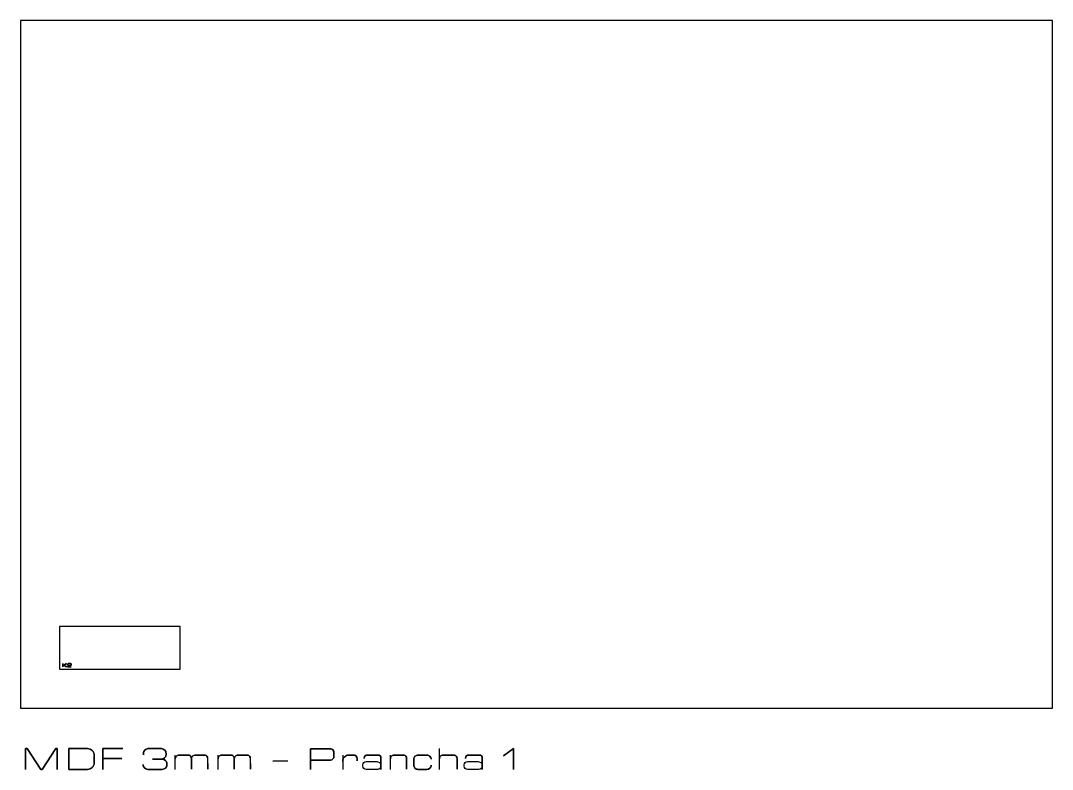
# Model space of a CAD drawing. Header units: metres. Extents: x -2.92 to 2.92, y -0.96 to 0.95.
# Drawn here: x -2.925 to -1.575, y -0.955 to 0.025 of the extents above; entities that cross this region are included whole.
import ezdxf

# ---------------------------------------------------------------- set-up
doc = ezdxf.new("R2010")
doc.units = ezdxf.units.M

msp = doc.modelspace()

# ---------------------------------------------------------------- linework, layer by layer
at = {"color": 2}
for p, q in [((-1.575, 0.025), (-2.925, 0.025)), ((-2.925, 0.025), (-2.925, -0.875)), ((-1.575, -0.875), (-1.575, 0.025)), ((-2.925, -0.875), (-1.575, -0.875)), ((-2.9186, -0.9279), (-2.9166, -0.9279)), ((-2.9166, -0.9279), (-2.9186, -0.9279)), ((-2.9186, -0.9279), (-2.9186, -0.955)), ((-2.9186, -0.955), (-2.9186, -0.9279)), ((-2.9166, -0.9279), (-2.8986, -0.955)), ((-2.8986, -0.955), (-2.9166, -0.9279)), ((-2.897, -0.955), (-2.8789, -0.9279)), ((-2.8789, -0.9279), (-2.897, -0.955)), ((-2.8789, -0.9279), (-2.877, -0.9279)), ((-2.877, -0.9279), (-2.8789, -0.9279)), ((-2.877, -0.9279), (-2.877, -0.955)), ((-2.877, -0.955), (-2.877, -0.9279)), ((-2.8373, -0.9279), (-2.8618, -0.9279)), ((-2.8618, -0.9279), (-2.8618, -0.955)), ((-2.8618, -0.955), (-2.8618, -0.9279)), ((-2.8618, -0.9279), (-2.8373, -0.9279)), ((-2.8356, -0.9281), (-2.8373, -0.9279)), ((-2.8373, -0.9279), (-2.8356, -0.9281)), ((-2.834, -0.9286), (-2.8356, -0.9281)), ((-2.8356, -0.9281), (-2.834, -0.9286)), ((-2.8326, -0.9294), (-2.834, -0.9286)), ((-2.834, -0.9286), (-2.8326, -0.9294)), ((-2.8313, -0.9304), (-2.8326, -0.9294)), ((-2.8326, -0.9294), (-2.8313, -0.9304)), ((-2.8303, -0.9316), (-2.8313, -0.9304)), ((-2.8313, -0.9304), (-2.8303, -0.9316)), ((-2.8174, -0.9408), (-2.8174, -0.9279)), ((-2.8174, -0.9279), (-2.7913, -0.9279)), ((-2.7913, -0.9279), (-2.8174, -0.9279)), ((-2.8174, -0.9279), (-2.8174, -0.955)), ((-2.7625, -0.9297), (-2.7638, -0.9316)), ((-2.7638, -0.9316), (-2.7625, -0.9297)), ((-2.7606, -0.9284), (-2.7625, -0.9297)), ((-2.7625, -0.9297), (-2.7606, -0.9284)), ((-2.7595, -0.9281), (-2.7606, -0.9284)), ((-2.7606, -0.9284), (-2.7595, -0.9281)), ((-2.7583, -0.9279), (-2.7595, -0.9281)), ((-2.7595, -0.9281), (-2.7583, -0.9279)), ((-2.7407, -0.9279), (-2.7583, -0.9279)), ((-2.7583, -0.9279), (-2.7407, -0.9279)), ((-2.7395, -0.9281), (-2.7407, -0.9279)), ((-2.7407, -0.9279), (-2.7395, -0.9281)), ((-2.7384, -0.9284), (-2.7395, -0.9281)), ((-2.7395, -0.9281), (-2.7384, -0.9284)), ((-2.7365, -0.9297), (-2.7384, -0.9284)), ((-2.7384, -0.9284), (-2.7365, -0.9297)), ((-2.7352, -0.9316), (-2.7365, -0.9297)), ((-2.7365, -0.9297), (-2.7352, -0.9316)), ((-2.5459, -0.928), (-2.5198, -0.928)), ((-2.5198, -0.928), (-2.5459, -0.928)), ((-2.5459, -0.928), (-2.5459, -0.955)), ((-2.5459, -0.955), (-2.5459, -0.928)), ((-2.5198, -0.928), (-2.5189, -0.9281)), ((-2.5189, -0.9281), (-2.5198, -0.928)), ((-2.5189, -0.9281), (-2.518, -0.9284)), ((-2.518, -0.9284), (-2.5189, -0.9281)), ((-2.518, -0.9284), (-2.5165, -0.9296)), ((-2.5165, -0.9296), (-2.518, -0.9284)), ((-2.5165, -0.9296), (-2.5154, -0.9314)), ((-2.5154, -0.9314), (-2.5165, -0.9296)), ((-2.5154, -0.9314), (-2.515, -0.9336)), ((-2.515, -0.9336), (-2.5154, -0.9314)), ((-2.3771, -0.955), (-2.3771, -0.9279)), ((-2.28, -0.9279), (-2.293, -0.9373)), ((-2.293, -0.9373), (-2.28, -0.9279)), ((-2.28, -0.9279), (-2.28, -0.955)), ((-2.28, -0.955), (-2.28, -0.9279)), ((-2.8295, -0.9331), (-2.8303, -0.9316)), ((-2.8303, -0.9316), (-2.8295, -0.9331)), ((-2.829, -0.9347), (-2.8295, -0.9331)), ((-2.8295, -0.9331), (-2.829, -0.9347)), ((-2.8289, -0.9364), (-2.829, -0.9347)), ((-2.829, -0.9347), (-2.8289, -0.9364)), ((-2.8289, -0.9466), (-2.8289, -0.9364)), ((-2.8289, -0.9364), (-2.8289, -0.9466)), ((-2.8174, -0.9408), (-2.7925, -0.9408)), ((-2.7925, -0.9408), (-2.8174, -0.9408)), ((-2.8174, -0.955), (-2.8174, -0.9408)), ((-2.7641, -0.9327), (-2.7643, -0.9339)), ((-2.7643, -0.9339), (-2.7641, -0.9327)), ((-2.7643, -0.9339), (-2.7643, -0.9358)), ((-2.7643, -0.9358), (-2.7643, -0.9339)), ((-2.7638, -0.9316), (-2.7641, -0.9327)), ((-2.7641, -0.9327), (-2.7638, -0.9316)), ((-2.7397, -0.9416), (-2.7523, -0.9416)), ((-2.7523, -0.9416), (-2.7407, -0.9416)), ((-2.7407, -0.9416), (-2.7523, -0.9416)), ((-2.7523, -0.9416), (-2.7397, -0.9416)), ((-2.7407, -0.9416), (-2.7396, -0.9415)), ((-2.7396, -0.9415), (-2.7407, -0.9416)), ((-2.7386, -0.9418), (-2.7397, -0.9416)), ((-2.7397, -0.9416), (-2.7386, -0.9418)), ((-2.7396, -0.9415), (-2.7385, -0.9412)), ((-2.7385, -0.9412), (-2.7396, -0.9415)), ((-2.7375, -0.9421), (-2.7386, -0.9418)), ((-2.7386, -0.9418), (-2.7375, -0.9421)), ((-2.7385, -0.9412), (-2.7366, -0.9399)), ((-2.7366, -0.9399), (-2.7385, -0.9412)), ((-2.7356, -0.9434), (-2.7375, -0.9421)), ((-2.7375, -0.9421), (-2.7356, -0.9434)), ((-2.7366, -0.9399), (-2.7352, -0.938)), ((-2.7352, -0.938), (-2.7366, -0.9399)), ((-2.7348, -0.9442), (-2.7356, -0.9434)), ((-2.7356, -0.9434), (-2.7348, -0.9442)), ((-2.7349, -0.9327), (-2.7352, -0.9316)), ((-2.7352, -0.9316), (-2.7349, -0.9327)), ((-2.7352, -0.938), (-2.7349, -0.9369)), ((-2.7349, -0.9369), (-2.7352, -0.938)), ((-2.7347, -0.9339), (-2.7349, -0.9327)), ((-2.7349, -0.9327), (-2.7347, -0.9339)), ((-2.7349, -0.9369), (-2.7347, -0.9358)), ((-2.7347, -0.9358), (-2.7349, -0.9369)), ((-2.7343, -0.9452), (-2.7348, -0.9442)), ((-2.7348, -0.9442), (-2.7343, -0.9452)), ((-2.7347, -0.9358), (-2.7347, -0.9339)), ((-2.7347, -0.9339), (-2.7347, -0.9358)), ((-2.7226, -0.955), (-2.7226, -0.9362)), ((-2.7225, -0.9401), (-2.7226, -0.9413)), ((-2.7226, -0.9413), (-2.7225, -0.9401)), ((-2.7221, -0.939), (-2.7225, -0.9401)), ((-2.7225, -0.9401), (-2.7221, -0.939)), ((-2.7215, -0.9381), (-2.7221, -0.939)), ((-2.7221, -0.939), (-2.7215, -0.9381)), ((-2.7208, -0.9374), (-2.7215, -0.9381)), ((-2.7215, -0.9381), (-2.7208, -0.9374)), ((-2.7188, -0.9365), (-2.7208, -0.9374)), ((-2.7208, -0.9374), (-2.7188, -0.9365)), ((-2.7165, -0.9362), (-2.7188, -0.9365)), ((-2.7188, -0.9365), (-2.7165, -0.9362)), ((-2.7066, -0.9362), (-2.7165, -0.9362)), ((-2.7165, -0.9362), (-2.7066, -0.9362)), ((-2.7042, -0.9366), (-2.7066, -0.9362)), ((-2.7066, -0.9362), (-2.7042, -0.9366)), ((-2.7033, -0.937), (-2.7042, -0.9366)), ((-2.7042, -0.9366), (-2.7033, -0.937)), ((-2.7026, -0.9375), (-2.7033, -0.937)), ((-2.7033, -0.937), (-2.7026, -0.9375)), ((-2.7017, -0.9391), (-2.7026, -0.9375)), ((-2.7026, -0.9375), (-2.7017, -0.9391)), ((-2.7014, -0.9413), (-2.7017, -0.9391)), ((-2.7017, -0.9391), (-2.7014, -0.9413)), ((-2.7013, -0.9401), (-2.7014, -0.9413)), ((-2.7014, -0.9413), (-2.7013, -0.9401)), ((-2.7014, -0.9546), (-2.7014, -0.9413)), ((-2.7014, -0.9413), (-2.7014, -0.9546)), ((-2.7009, -0.939), (-2.7013, -0.9401)), ((-2.7013, -0.9401), (-2.7009, -0.939)), ((-2.7003, -0.9381), (-2.7009, -0.939)), ((-2.7009, -0.939), (-2.7003, -0.9381)), ((-2.6996, -0.9374), (-2.7003, -0.9381)), ((-2.7003, -0.9381), (-2.6996, -0.9374)), ((-2.6977, -0.9365), (-2.6996, -0.9374)), ((-2.6996, -0.9374), (-2.6977, -0.9365)), ((-2.6953, -0.9362), (-2.6977, -0.9365)), ((-2.6977, -0.9365), (-2.6953, -0.9362)), ((-2.6854, -0.9362), (-2.6953, -0.9362)), ((-2.6953, -0.9362), (-2.6854, -0.9362)), ((-2.6831, -0.9366), (-2.6854, -0.9362)), ((-2.6854, -0.9362), (-2.6831, -0.9366)), ((-2.6822, -0.937), (-2.6831, -0.9366)), ((-2.6831, -0.9366), (-2.6822, -0.937)), ((-2.6814, -0.9375), (-2.6822, -0.937)), ((-2.6822, -0.937), (-2.6814, -0.9375)), ((-2.6805, -0.9391), (-2.6814, -0.9375)), ((-2.6814, -0.9375), (-2.6805, -0.9391)), ((-2.6802, -0.9413), (-2.6805, -0.9391)), ((-2.6805, -0.9391), (-2.6802, -0.9546)), ((-2.6802, -0.9546), (-2.6802, -0.9413)), ((-2.6666, -0.955), (-2.6666, -0.9362)), ((-2.6665, -0.9401), (-2.6666, -0.9413)), ((-2.6666, -0.9413), (-2.6665, -0.9401)), ((-2.6661, -0.939), (-2.6665, -0.9401)), ((-2.6665, -0.9401), (-2.6661, -0.939)), ((-2.6655, -0.9381), (-2.6661, -0.939)), ((-2.6661, -0.939), (-2.6655, -0.9381)), ((-2.6648, -0.9374), (-2.6655, -0.9381)), ((-2.6655, -0.9381), (-2.6648, -0.9374)), ((-2.6629, -0.9365), (-2.6648, -0.9374)), ((-2.6648, -0.9374), (-2.6629, -0.9365)), ((-2.6605, -0.9362), (-2.6629, -0.9365)), ((-2.6629, -0.9365), (-2.6605, -0.9362)), ((-2.6506, -0.9362), (-2.6605, -0.9362)), ((-2.6605, -0.9362), (-2.6506, -0.9362)), ((-2.6483, -0.9366), (-2.6506, -0.9362)), ((-2.6506, -0.9362), (-2.6483, -0.9366)), ((-2.6474, -0.937), (-2.6483, -0.9366)), ((-2.6483, -0.9366), (-2.6474, -0.937)), ((-2.6467, -0.9375), (-2.6474, -0.937)), ((-2.6474, -0.937), (-2.6467, -0.9375)), ((-2.6457, -0.9391), (-2.6467, -0.9375)), ((-2.6467, -0.9375), (-2.6457, -0.9391)), ((-2.6454, -0.9413), (-2.6457, -0.9391)), ((-2.6457, -0.9391), (-2.6454, -0.9413)), ((-2.6453, -0.9401), (-2.6454, -0.9413)), ((-2.6454, -0.9413), (-2.6453, -0.9401)), ((-2.6454, -0.9546), (-2.6454, -0.9413)), ((-2.6454, -0.9413), (-2.6454, -0.9546)), ((-2.6449, -0.939), (-2.6453, -0.9401)), ((-2.6453, -0.9401), (-2.6449, -0.939)), ((-2.6444, -0.9381), (-2.6449, -0.939)), ((-2.6449, -0.939), (-2.6444, -0.9381)), ((-2.6436, -0.9374), (-2.6444, -0.9381)), ((-2.6444, -0.9381), (-2.6436, -0.9374)), ((-2.6417, -0.9365), (-2.6436, -0.9374)), ((-2.6436, -0.9374), (-2.6417, -0.9365)), ((-2.6394, -0.9362), (-2.6417, -0.9365)), ((-2.6417, -0.9365), (-2.6394, -0.9362)), ((-2.6294, -0.9362), (-2.6394, -0.9362)), ((-2.6394, -0.9362), (-2.6294, -0.9362)), ((-2.6271, -0.9366), (-2.6294, -0.9362)), ((-2.6294, -0.9362), (-2.6271, -0.9366)), ((-2.6262, -0.937), (-2.6271, -0.9366)), ((-2.6271, -0.9366), (-2.6262, -0.937)), ((-2.6255, -0.9375), (-2.6262, -0.937)), ((-2.6262, -0.937), (-2.6255, -0.9375)), ((-2.6245, -0.9391), (-2.6255, -0.9375)), ((-2.6255, -0.9375), (-2.6245, -0.9391)), ((-2.6242, -0.9413), (-2.6245, -0.9391)), ((-2.6245, -0.9391), (-2.6242, -0.9546)), ((-2.6242, -0.9546), (-2.6242, -0.9413)), ((-2.5753, -0.9444), (-2.5951, -0.9444)), ((-2.5197, -0.943), (-2.5459, -0.943)), ((-2.5459, -0.943), (-2.5197, -0.943)), ((-2.5179, -0.9426), (-2.5197, -0.943)), ((-2.5197, -0.943), (-2.5179, -0.9426)), ((-2.5164, -0.9414), (-2.5179, -0.9426)), ((-2.5179, -0.9426), (-2.5164, -0.9414)), ((-2.5153, -0.9397), (-2.5164, -0.9414)), ((-2.5164, -0.9414), (-2.5153, -0.9397)), ((-2.515, -0.9375), (-2.5153, -0.9397)), ((-2.5153, -0.9397), (-2.515, -0.9375)), ((-2.515, -0.9336), (-2.515, -0.9375)), ((-2.515, -0.9375), (-2.515, -0.9336)), ((-2.5036, -0.9362), (-2.5036, -0.955)), ((-2.5034, -0.9426), (-2.5036, -0.9445)), ((-2.5036, -0.9445), (-2.5034, -0.9426)), ((-2.5028, -0.941), (-2.5034, -0.9426)), ((-2.5034, -0.9426), (-2.5028, -0.941)), ((-2.502, -0.9396), (-2.5028, -0.941)), ((-2.5028, -0.941), (-2.502, -0.9396)), ((-2.501, -0.9384), (-2.502, -0.9396)), ((-2.502, -0.9396), (-2.501, -0.9384)), ((-2.4998, -0.9375), (-2.501, -0.9384)), ((-2.501, -0.9384), (-2.4998, -0.9375)), ((-2.4987, -0.9368), (-2.4998, -0.9375)), ((-2.4998, -0.9375), (-2.4987, -0.9368)), ((-2.4975, -0.9364), (-2.4987, -0.9368)), ((-2.4987, -0.9368), (-2.4975, -0.9364)), ((-2.4965, -0.9362), (-2.4975, -0.9364)), ((-2.4975, -0.9364), (-2.4965, -0.9362)), ((-2.489, -0.9362), (-2.4965, -0.9362)), ((-2.4965, -0.9362), (-2.489, -0.9362)), ((-2.4875, -0.9365), (-2.489, -0.9362)), ((-2.489, -0.9362), (-2.4875, -0.9365)), ((-2.4861, -0.9375), (-2.4875, -0.9365)), ((-2.4875, -0.9365), (-2.4861, -0.9375)), ((-2.4852, -0.9392), (-2.4861, -0.9375)), ((-2.4861, -0.9375), (-2.4852, -0.9391)), ((-2.4852, -0.9391), (-2.4848, -0.9416)), ((-2.4848, -0.9416), (-2.4852, -0.9392)), ((-2.4848, -0.9437), (-2.4848, -0.9416)), ((-2.4848, -0.9416), (-2.4848, -0.9437)), ((-2.4759, -0.9459), (-2.4746, -0.945)), ((-2.4759, -0.9459), (-2.4746, -0.945)), ((-2.475, -0.9386), (-2.4753, -0.9402)), ((-2.4753, -0.9402), (-2.475, -0.9386)), ((-2.4753, -0.9402), (-2.4753, -0.9408)), ((-2.4753, -0.9408), (-2.4753, -0.9402)), ((-2.4742, -0.9374), (-2.475, -0.9386)), ((-2.475, -0.9386), (-2.4742, -0.9374)), ((-2.4746, -0.945), (-2.4729, -0.9447)), ((-2.4746, -0.945), (-2.4729, -0.9447)), ((-2.4729, -0.9366), (-2.4742, -0.9374)), ((-2.4742, -0.9374), (-2.4729, -0.9366)), ((-2.4714, -0.9362), (-2.4729, -0.9366)), ((-2.4729, -0.9366), (-2.4714, -0.9362)), ((-2.4729, -0.9447), (-2.4603, -0.9447)), ((-2.4729, -0.9447), (-2.4603, -0.9447)), ((-2.4574, -0.9362), (-2.4714, -0.9362)), ((-2.4714, -0.9362), (-2.4574, -0.9362)), ((-2.4603, -0.9447), (-2.4589, -0.9448)), ((-2.4603, -0.9447), (-2.4589, -0.9448)), ((-2.4589, -0.9448), (-2.4576, -0.9451)), ((-2.4589, -0.9448), (-2.4576, -0.9451)), ((-2.4559, -0.9366), (-2.4574, -0.9362)), ((-2.4574, -0.9362), (-2.4559, -0.9366)), ((-2.4547, -0.9374), (-2.4559, -0.9366)), ((-2.4559, -0.9366), (-2.4547, -0.9374)), ((-2.4538, -0.9386), (-2.4547, -0.9374)), ((-2.4547, -0.9374), (-2.4538, -0.9386)), ((-2.4535, -0.9402), (-2.4538, -0.9386)), ((-2.4538, -0.9386), (-2.4535, -0.9402)), ((-2.4535, -0.955), (-2.4535, -0.9402)), ((-2.4535, -0.9402), (-2.4535, -0.955)), ((-2.4411, -0.955), (-2.4411, -0.9362)), ((-2.441, -0.9401), (-2.4411, -0.9413)), ((-2.4411, -0.9413), (-2.441, -0.9401)), ((-2.4406, -0.939), (-2.441, -0.9401)), ((-2.441, -0.9401), (-2.4406, -0.939)), ((-2.44, -0.9381), (-2.4406, -0.939)), ((-2.4406, -0.939), (-2.44, -0.9381)), ((-2.4393, -0.9374), (-2.44, -0.9381)), ((-2.44, -0.9381), (-2.4393, -0.9374)), ((-2.4374, -0.9365), (-2.4393, -0.9374)), ((-2.4393, -0.9374), (-2.4374, -0.9365)), ((-2.435, -0.9362), (-2.4374, -0.9365)), ((-2.4374, -0.9365), (-2.435, -0.9362)), ((-2.4251, -0.9362), (-2.435, -0.9362)), ((-2.435, -0.9362), (-2.4251, -0.9362)), ((-2.4227, -0.9366), (-2.4251, -0.9362)), ((-2.4251, -0.9362), (-2.4227, -0.9366)), ((-2.4219, -0.937), (-2.4227, -0.9366)), ((-2.4227, -0.9366), (-2.4219, -0.937)), ((-2.4211, -0.9375), (-2.4219, -0.937)), ((-2.4219, -0.937), (-2.4211, -0.9375)), ((-2.4202, -0.9391), (-2.4211, -0.9375)), ((-2.4211, -0.9375), (-2.4202, -0.9391)), ((-2.4199, -0.9413), (-2.4202, -0.9391)), ((-2.4202, -0.9391), (-2.4199, -0.9413)), ((-2.4199, -0.9546), (-2.4199, -0.9413)), ((-2.4199, -0.9413), (-2.4199, -0.9546)), ((-2.4106, -0.9418), (-2.4105, -0.9407)), ((-2.4105, -0.9407), (-2.4106, -0.9418)), ((-2.4106, -0.9494), (-2.4106, -0.9418)), ((-2.4106, -0.9418), (-2.4106, -0.9494)), ((-2.4105, -0.9407), (-2.4102, -0.9397)), ((-2.4102, -0.9397), (-2.4105, -0.9407)), ((-2.4102, -0.9397), (-2.409, -0.9379)), ((-2.409, -0.9379), (-2.4102, -0.9397)), ((-2.409, -0.9379), (-2.4072, -0.9367)), ((-2.4072, -0.9367), (-2.409, -0.9379)), ((-2.4072, -0.9367), (-2.4062, -0.9364)), ((-2.4062, -0.9364), (-2.4072, -0.9367)), ((-2.4062, -0.9364), (-2.4051, -0.9362)), ((-2.4051, -0.9362), (-2.4062, -0.9364)), ((-2.4051, -0.9362), (-2.3935, -0.9362)), ((-2.3935, -0.9362), (-2.4051, -0.9362)), ((-2.3935, -0.9362), (-2.3924, -0.9364)), ((-2.3924, -0.9364), (-2.3935, -0.9362)), ((-2.3924, -0.9364), (-2.3913, -0.9367)), ((-2.3913, -0.9367), (-2.3924, -0.9364)), ((-2.3913, -0.9367), (-2.3896, -0.9379)), ((-2.3896, -0.9379), (-2.3913, -0.9367)), ((-2.3896, -0.9379), (-2.3884, -0.9397)), ((-2.3884, -0.9397), (-2.3896, -0.9379)), ((-2.3884, -0.9397), (-2.388, -0.9407)), ((-2.388, -0.9407), (-2.3884, -0.9397)), ((-2.388, -0.9407), (-2.3879, -0.9418)), ((-2.3879, -0.9418), (-2.388, -0.9407)), ((-2.377, -0.9401), (-2.3771, -0.9413)), ((-2.3771, -0.9413), (-2.377, -0.9401)), ((-2.3766, -0.939), (-2.377, -0.9401)), ((-2.377, -0.9401), (-2.3766, -0.939)), ((-2.3761, -0.9381), (-2.3766, -0.939)), ((-2.3766, -0.939), (-2.3761, -0.9381)), ((-2.3753, -0.9374), (-2.3761, -0.9381)), ((-2.3761, -0.9381), (-2.3753, -0.9374)), ((-2.3734, -0.9365), (-2.3753, -0.9374)), ((-2.3753, -0.9374), (-2.3734, -0.9365)), ((-2.3711, -0.9362), (-2.3734, -0.9365)), ((-2.3734, -0.9365), (-2.3711, -0.9362)), ((-2.3592, -0.9362), (-2.3711, -0.9362)), ((-2.3711, -0.9362), (-2.3592, -0.9362)), ((-2.3569, -0.9366), (-2.3592, -0.9362)), ((-2.3592, -0.9362), (-2.3569, -0.9366)), ((-2.356, -0.9369), (-2.3569, -0.9366)), ((-2.3569, -0.9366), (-2.356, -0.9369)), ((-2.3553, -0.9375), (-2.356, -0.9369)), ((-2.356, -0.9369), (-2.3553, -0.9375)), ((-2.3543, -0.9391), (-2.3553, -0.9375)), ((-2.3553, -0.9375), (-2.3543, -0.9391)), ((-2.354, -0.9413), (-2.3543, -0.9391)), ((-2.3543, -0.9391), (-2.354, -0.9413)), ((-2.354, -0.9546), (-2.354, -0.9413)), ((-2.354, -0.9413), (-2.354, -0.9546)), ((-2.3434, -0.9459), (-2.342, -0.945)), ((-2.3434, -0.9459), (-2.342, -0.945)), ((-2.3424, -0.9386), (-2.3427, -0.9402)), ((-2.3427, -0.9402), (-2.3424, -0.9386)), ((-2.3427, -0.9402), (-2.3427, -0.9408)), ((-2.3427, -0.9408), (-2.3427, -0.9402)), ((-2.3416, -0.9374), (-2.3424, -0.9386)), ((-2.3424, -0.9386), (-2.3416, -0.9374)), ((-2.342, -0.945), (-2.3403, -0.9447)), ((-2.342, -0.945), (-2.3403, -0.9447)), ((-2.3403, -0.9366), (-2.3416, -0.9374)), ((-2.3416, -0.9374), (-2.3403, -0.9366)), ((-2.3388, -0.9362), (-2.3403, -0.9366)), ((-2.3403, -0.9366), (-2.3388, -0.9362)), ((-2.3403, -0.9447), (-2.3277, -0.9447)), ((-2.3403, -0.9447), (-2.3277, -0.9447)), ((-2.3249, -0.9362), (-2.3388, -0.9362)), ((-2.3388, -0.9362), (-2.3249, -0.9362)), ((-2.3277, -0.9447), (-2.3263, -0.9448)), ((-2.3277, -0.9447), (-2.3263, -0.9448)), ((-2.3263, -0.9448), (-2.325, -0.9451)), ((-2.3263, -0.9448), (-2.325, -0.9451)), ((-2.3234, -0.9366), (-2.3249, -0.9362)), ((-2.3249, -0.9362), (-2.3234, -0.9366)), ((-2.3221, -0.9374), (-2.3234, -0.9366)), ((-2.3234, -0.9366), (-2.3221, -0.9374)), ((-2.3213, -0.9386), (-2.3221, -0.9374)), ((-2.3221, -0.9374), (-2.3213, -0.9386)), ((-2.3209, -0.9402), (-2.3213, -0.9386)), ((-2.3213, -0.9386), (-2.3209, -0.9402)), ((-2.3209, -0.955), (-2.3209, -0.9402)), ((-2.3209, -0.9402), (-2.3209, -0.955)), ((-2.8986, -0.955), (-2.897, -0.955)), ((-2.897, -0.955), (-2.8986, -0.955)), ((-2.8356, -0.9548), (-2.8618, -0.955)), ((-2.8618, -0.955), (-2.8373, -0.955)), ((-2.8373, -0.955), (-2.8356, -0.9548)), ((-2.8356, -0.9548), (-2.834, -0.9543)), ((-2.834, -0.9543), (-2.8356, -0.9548)), ((-2.834, -0.9543), (-2.8326, -0.9536)), ((-2.8326, -0.9536), (-2.834, -0.9543)), ((-2.8326, -0.9536), (-2.8313, -0.9526)), ((-2.8313, -0.9526), (-2.8326, -0.9536)), ((-2.8313, -0.9526), (-2.8303, -0.9513)), ((-2.8303, -0.9513), (-2.8313, -0.9526)), ((-2.8303, -0.9513), (-2.8295, -0.9499)), ((-2.8295, -0.9499), (-2.8303, -0.9513)), ((-2.8295, -0.9499), (-2.829, -0.9483)), ((-2.829, -0.9483), (-2.8295, -0.9499)), ((-2.829, -0.9483), (-2.8289, -0.9466)), ((-2.8289, -0.9466), (-2.829, -0.9483)), ((-2.7645, -0.9503), (-2.7646, -0.9485)), ((-2.7646, -0.9485), (-2.7646, -0.9491)), ((-2.7646, -0.9491), (-2.7645, -0.9503)), ((-2.7645, -0.9503), (-2.7641, -0.9513)), ((-2.7641, -0.9513), (-2.7645, -0.9503)), ((-2.7641, -0.9513), (-2.7629, -0.9532)), ((-2.7629, -0.9532), (-2.7641, -0.9513)), ((-2.7629, -0.9532), (-2.761, -0.9545)), ((-2.761, -0.9545), (-2.7629, -0.9532)), ((-2.761, -0.9545), (-2.7599, -0.9549)), ((-2.7599, -0.9549), (-2.761, -0.9545)), ((-2.7599, -0.9549), (-2.7587, -0.955)), ((-2.7587, -0.955), (-2.7599, -0.9549)), ((-2.7587, -0.955), (-2.7397, -0.955)), ((-2.7397, -0.955), (-2.7587, -0.955)), ((-2.7397, -0.955), (-2.7385, -0.9549)), ((-2.7385, -0.9549), (-2.7397, -0.955)), ((-2.7385, -0.9549), (-2.7374, -0.9545)), ((-2.7374, -0.9545), (-2.7385, -0.9549)), ((-2.7374, -0.9545), (-2.7355, -0.9533)), ((-2.7355, -0.9533), (-2.7374, -0.9545)), ((-2.7355, -0.9533), (-2.7343, -0.9515)), ((-2.7343, -0.9515), (-2.7355, -0.9533)), ((-2.7339, -0.9463), (-2.7343, -0.9452)), ((-2.7343, -0.9452), (-2.7339, -0.9463)), ((-2.7343, -0.9515), (-2.7339, -0.9503)), ((-2.7339, -0.9503), (-2.7343, -0.9515)), ((-2.7338, -0.9475), (-2.7339, -0.9463)), ((-2.7339, -0.9463), (-2.7338, -0.9475)), ((-2.7339, -0.9503), (-2.7338, -0.9491)), ((-2.7338, -0.9491), (-2.7339, -0.9503)), ((-2.7338, -0.9491), (-2.7338, -0.9475)), ((-2.7338, -0.9475), (-2.7338, -0.9491)), ((-2.4772, -0.9489), (-2.4768, -0.9473)), ((-2.4772, -0.9489), (-2.4768, -0.9473)), ((-2.4772, -0.9507), (-2.4772, -0.9489)), ((-2.4772, -0.9507), (-2.4772, -0.9489)), ((-2.4768, -0.9524), (-2.4772, -0.9507)), ((-2.4768, -0.9524), (-2.4772, -0.9507)), ((-2.4768, -0.9473), (-2.4759, -0.9459)), ((-2.4768, -0.9473), (-2.4759, -0.9459)), ((-2.4759, -0.9538), (-2.4768, -0.9524)), ((-2.4759, -0.9538), (-2.4768, -0.9524)), ((-2.4746, -0.9547), (-2.4759, -0.9538)), ((-2.4746, -0.9547), (-2.4759, -0.9538)), ((-2.4729, -0.955), (-2.4746, -0.9547)), ((-2.4729, -0.955), (-2.4746, -0.9547)), ((-2.4578, -0.955), (-2.4729, -0.955)), ((-2.4578, -0.955), (-2.4729, -0.955)), ((-2.4562, -0.9547), (-2.4578, -0.955)), ((-2.4562, -0.9547), (-2.4578, -0.955)), ((-2.4576, -0.9451), (-2.4554, -0.9462)), ((-2.4576, -0.9451), (-2.4554, -0.9462)), ((-2.4548, -0.9538), (-2.4562, -0.9547)), ((-2.4548, -0.9538), (-2.4562, -0.9547)), ((-2.4554, -0.9462), (-2.454, -0.9478)), ((-2.4554, -0.9462), (-2.454, -0.9478)), ((-2.4538, -0.9524), (-2.4548, -0.9538)), ((-2.4538, -0.9524), (-2.4548, -0.9538)), ((-2.454, -0.9478), (-2.4536, -0.9487)), ((-2.454, -0.9478), (-2.4536, -0.9487)), ((-2.4535, -0.9507), (-2.4538, -0.9524)), ((-2.4535, -0.9507), (-2.4538, -0.9524)), ((-2.4536, -0.9487), (-2.4535, -0.9495)), ((-2.4536, -0.9487), (-2.4535, -0.9495)), ((-2.4535, -0.9495), (-2.4535, -0.9507)), ((-2.4535, -0.9495), (-2.4535, -0.9507)), ((-2.4105, -0.9505), (-2.4106, -0.9494)), ((-2.4106, -0.9494), (-2.4105, -0.9505)), ((-2.4102, -0.9516), (-2.4105, -0.9505)), ((-2.4105, -0.9505), (-2.4102, -0.9516)), ((-2.409, -0.9534), (-2.4102, -0.9516)), ((-2.4102, -0.9516), (-2.409, -0.9534)), ((-2.4072, -0.9546), (-2.409, -0.9534)), ((-2.409, -0.9534), (-2.4072, -0.9546)), ((-2.4062, -0.9549), (-2.4072, -0.9546)), ((-2.4072, -0.9546), (-2.4062, -0.9549)), ((-2.4051, -0.955), (-2.4062, -0.9549)), ((-2.4062, -0.9549), (-2.4051, -0.955)), ((-2.3935, -0.955), (-2.4051, -0.955)), ((-2.4051, -0.955), (-2.3935, -0.955)), ((-2.3924, -0.9549), (-2.3935, -0.955)), ((-2.3935, -0.955), (-2.3924, -0.9549)), ((-2.3913, -0.9546), (-2.3924, -0.9549)), ((-2.3924, -0.9549), (-2.3913, -0.9546)), ((-2.3896, -0.9534), (-2.3913, -0.9546)), ((-2.3913, -0.9546), (-2.3896, -0.9534)), ((-2.3884, -0.9516), (-2.3896, -0.9534)), ((-2.3896, -0.9534), (-2.3884, -0.9516)), ((-2.388, -0.9505), (-2.3884, -0.9516)), ((-2.3884, -0.9516), (-2.388, -0.9505)), ((-2.3879, -0.9494), (-2.388, -0.9505)), ((-2.388, -0.9505), (-2.3879, -0.9494)), ((-2.3446, -0.9489), (-2.3443, -0.9473)), ((-2.3446, -0.9489), (-2.3443, -0.9473)), ((-2.3446, -0.9507), (-2.3446, -0.9489)), ((-2.3446, -0.9507), (-2.3446, -0.9489)), ((-2.3443, -0.9524), (-2.3446, -0.9507)), ((-2.3443, -0.9524), (-2.3446, -0.9507)), ((-2.3443, -0.9473), (-2.3434, -0.9459)), ((-2.3443, -0.9473), (-2.3434, -0.9459)), ((-2.3434, -0.9538), (-2.3443, -0.9524)), ((-2.3434, -0.9538), (-2.3443, -0.9524)), ((-2.342, -0.9547), (-2.3434, -0.9538)), ((-2.342, -0.9547), (-2.3434, -0.9538)), ((-2.3403, -0.955), (-2.342, -0.9547)), ((-2.3403, -0.955), (-2.342, -0.9547)), ((-2.3253, -0.955), (-2.3403, -0.955)), ((-2.3253, -0.955), (-2.3403, -0.955)), ((-2.3236, -0.9547), (-2.3253, -0.955)), ((-2.3236, -0.9547), (-2.3253, -0.955)), ((-2.325, -0.9451), (-2.3229, -0.9462)), ((-2.325, -0.9451), (-2.3229, -0.9462)), ((-2.3222, -0.9538), (-2.3236, -0.9547)), ((-2.3222, -0.9538), (-2.3236, -0.9547)), ((-2.3229, -0.9462), (-2.3215, -0.9478)), ((-2.3229, -0.9462), (-2.3215, -0.9478)), ((-2.3213, -0.9524), (-2.3222, -0.9538)), ((-2.3213, -0.9524), (-2.3222, -0.9538)), ((-2.3215, -0.9478), (-2.3211, -0.9487)), ((-2.3215, -0.9478), (-2.3211, -0.9487)), ((-2.3209, -0.9507), (-2.3213, -0.9524)), ((-2.3209, -0.9507), (-2.3213, -0.9524)), ((-2.3211, -0.9487), (-2.3209, -0.9495)), ((-2.3211, -0.9487), (-2.3209, -0.9495)), ((-2.3209, -0.9495), (-2.3209, -0.9507)), ((-2.3209, -0.9495), (-2.3209, -0.9507))]:
    msp.add_line(p, q, dxfattribs=at)
at = {"color": 7}
for p, q in [((-2.7163, -0.768), (-2.874, -0.768)), ((-2.874, -0.768), (-2.874, -0.824)), ((-2.7163, -0.824), (-2.7163, -0.768)), ((-2.874, -0.824), (-2.7163, -0.824))]:
    msp.add_line(p, q, dxfattribs=at)
at = {"color": 134}
for p, q in [((-2.8699, -0.8186), (-2.8699, -0.8165)), ((-2.8699, -0.8165), (-2.8699, -0.821)), ((-2.8699, -0.8186), (-2.8685, -0.8186)), ((-2.8685, -0.8186), (-2.8699, -0.8186)), ((-2.8699, -0.821), (-2.8699, -0.8186)), ((-2.8685, -0.8186), (-2.8652, -0.8165)), ((-2.8652, -0.8165), (-2.8685, -0.8186)), ((-2.8685, -0.8186), (-2.865, -0.821)), ((-2.865, -0.821), (-2.8685, -0.8186)), ((-2.8634, -0.817), (-2.8636, -0.8172)), ((-2.8636, -0.8172), (-2.8634, -0.817)), ((-2.8636, -0.8172), (-2.8636, -0.8174)), ((-2.8636, -0.8174), (-2.8636, -0.8172)), ((-2.8636, -0.8174), (-2.8636, -0.8177)), ((-2.8636, -0.8177), (-2.8636, -0.8174)), ((-2.8636, -0.8177), (-2.8636, -0.818)), ((-2.8636, -0.818), (-2.8636, -0.8177)), ((-2.8636, -0.8198), (-2.8635, -0.8197)), ((-2.8635, -0.8197), (-2.8636, -0.8198)), ((-2.8636, -0.82), (-2.8636, -0.8198)), ((-2.8636, -0.8198), (-2.8636, -0.82)), ((-2.8636, -0.821), (-2.8636, -0.82)), ((-2.8636, -0.82), (-2.8636, -0.821)), ((-2.8636, -0.821), (-2.8587, -0.821)), ((-2.8587, -0.821), (-2.8636, -0.821)), ((-2.8635, -0.8197), (-2.8634, -0.8196)), ((-2.8634, -0.8196), (-2.8635, -0.8197)), ((-2.8633, -0.8168), (-2.8634, -0.817)), ((-2.8634, -0.817), (-2.8633, -0.8168)), ((-2.8634, -0.8196), (-2.8632, -0.8194)), ((-2.8632, -0.8194), (-2.8634, -0.8196)), ((-2.8631, -0.8167), (-2.8633, -0.8168)), ((-2.8633, -0.8168), (-2.8631, -0.8167)), ((-2.8632, -0.8194), (-2.8628, -0.8193)), ((-2.8628, -0.8193), (-2.8632, -0.8194)), ((-2.8629, -0.8166), (-2.8631, -0.8167)), ((-2.8631, -0.8167), (-2.8629, -0.8166)), ((-2.8627, -0.8165), (-2.8629, -0.8166)), ((-2.8629, -0.8166), (-2.8627, -0.8165)), ((-2.8628, -0.8193), (-2.8622, -0.8192)), ((-2.8622, -0.8192), (-2.8628, -0.8193)), ((-2.8625, -0.8165), (-2.8627, -0.8165)), ((-2.8627, -0.8165), (-2.8625, -0.8165)), ((-2.8599, -0.8165), (-2.8625, -0.8165)), ((-2.8625, -0.8165), (-2.8599, -0.8165)), ((-2.8622, -0.8192), (-2.8599, -0.819)), ((-2.8599, -0.819), (-2.8622, -0.8192)), ((-2.8596, -0.8165), (-2.8599, -0.8165)), ((-2.8599, -0.8165), (-2.8596, -0.8165)), ((-2.8599, -0.819), (-2.8595, -0.8189)), ((-2.8595, -0.8189), (-2.8599, -0.819)), ((-2.8594, -0.8166), (-2.8596, -0.8165)), ((-2.8596, -0.8165), (-2.8594, -0.8166)), ((-2.8595, -0.8189), (-2.8593, -0.8188)), ((-2.8593, -0.8188), (-2.8595, -0.8189)), ((-2.8592, -0.8167), (-2.8594, -0.8166)), ((-2.8594, -0.8166), (-2.8592, -0.8167)), ((-2.8593, -0.8188), (-2.8591, -0.8187)), ((-2.8591, -0.8187), (-2.8593, -0.8188)), ((-2.859, -0.8168), (-2.8592, -0.8167)), ((-2.8592, -0.8167), (-2.859, -0.8168)), ((-2.8591, -0.8187), (-2.8589, -0.8185)), ((-2.8589, -0.8185), (-2.8591, -0.8187)), ((-2.8589, -0.817), (-2.859, -0.8168)), ((-2.859, -0.8168), (-2.8589, -0.817)), ((-2.8588, -0.8172), (-2.8589, -0.817)), ((-2.8589, -0.817), (-2.8588, -0.8172)), ((-2.8589, -0.8185), (-2.8588, -0.8183)), ((-2.8588, -0.8183), (-2.8589, -0.8185)), ((-2.8587, -0.8174), (-2.8588, -0.8172)), ((-2.8588, -0.8172), (-2.8587, -0.8174)), ((-2.8588, -0.8183), (-2.8587, -0.8181)), ((-2.8587, -0.8181), (-2.8588, -0.8183)), ((-2.8587, -0.8177), (-2.8587, -0.8174)), ((-2.8587, -0.8174), (-2.8587, -0.8177)), ((-2.8587, -0.8178), (-2.8587, -0.8177)), ((-2.8587, -0.8177), (-2.8587, -0.8178)), ((-2.8587, -0.8181), (-2.8587, -0.8178)), ((-2.8587, -0.8178), (-2.8587, -0.8181))]:
    msp.add_line(p, q, dxfattribs=at)

doc.saveas('drawing.dxf')
